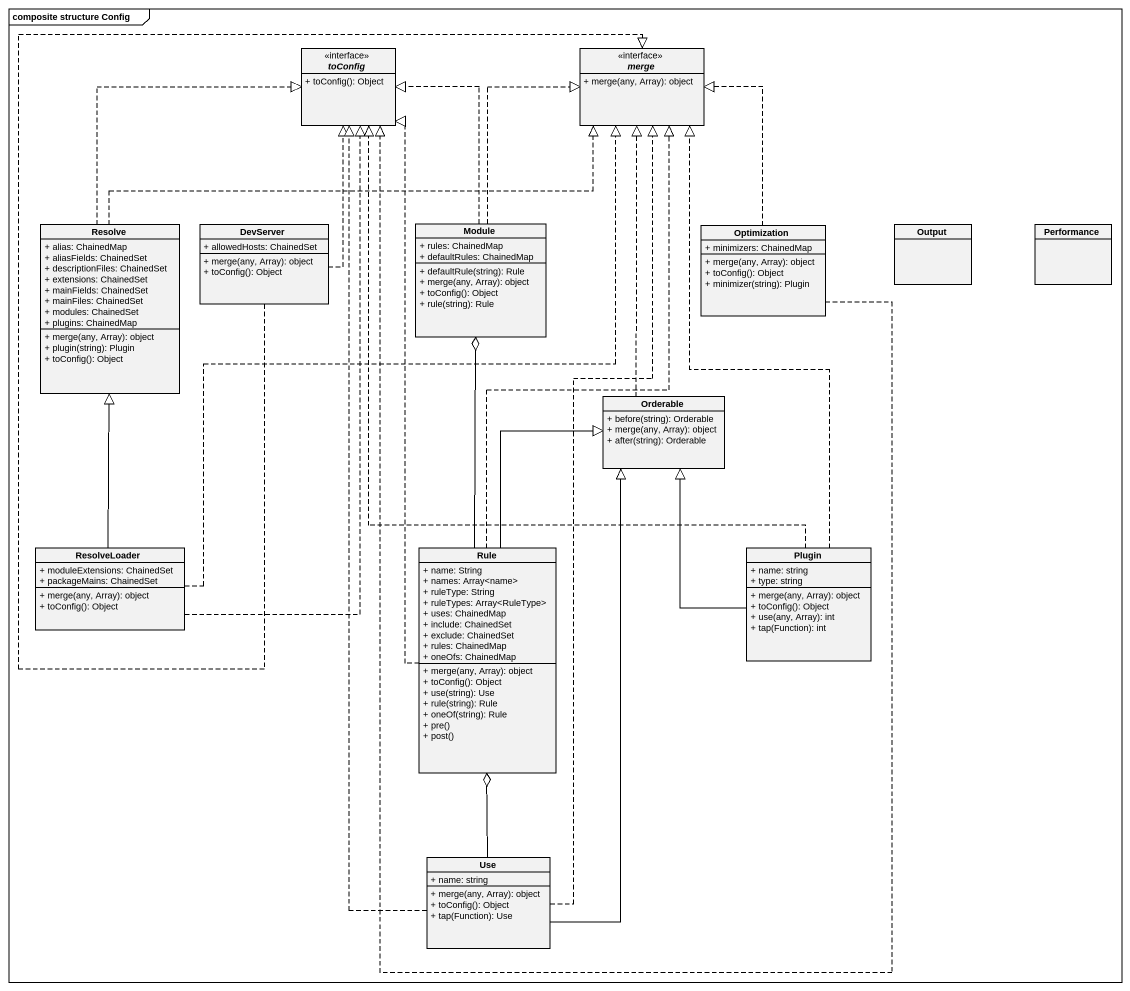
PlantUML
@startuml
mainframe composite structure Config
hide circle
hide empty members
skinparam classAttributeIconSize 0
interface toConfig {
  + toConfig(): Object
}
interface merge {
  + merge(any, Array): object
}
class Resolve {
  + alias: ChainedMap
  + aliasFields: ChainedSet
  + descriptionFiles: ChainedSet
  + extensions: ChainedSet
  + mainFields: ChainedSet
  + mainFiles: ChainedSet
  + modules: ChainedSet
  + plugins: ChainedMap
  + merge(any, Array): object
  + plugin(string): Plugin
  + toConfig(): Object
}
class DevServer {
  + allowedHosts: ChainedSet
  + merge(any, Array): object
  + toConfig(): Object
}
class Module {
  + rules: ChainedMap
  + defaultRules: ChainedMap
  + defaultRule(string): Rule
  + merge(any, Array): object
  + toConfig(): Object
  + rule(string): Rule
}
class Optimization {
  + minimizers: ChainedMap
  + merge(any, Array): object
  + toConfig(): Object
  + minimizer(string): Plugin
}
class Output
class Performance
class Orderable {
  + before(string): Orderable
  + merge(any, Array): object
  + after(string): Orderable
}
class ResolveLoader {
  + moduleExtensions: ChainedSet
  + packageMains: ChainedSet
  + merge(any, Array): object
  + toConfig(): Object
}
class Rule {
  + name: String
  + names: Array<name>
  + ruleType: String
  + ruleTypes: Array<RuleType>
  + uses: ChainedMap
  + include: ChainedSet
  + exclude: ChainedSet
  + rules: ChainedMap
  + oneOfs: ChainedMap
  + merge(any, Array): object
  + toConfig(): Object
  + use(string): Use
  + rule(string): Rule
  + oneOf(string): Rule
  + pre()
  + post()
}
class Plugin {
  + name: string
  + type: string
  + merge(any, Array): object
  + toConfig(): Object
  + use(any, Array): int
  + tap(Function): int
}
class Use {
  + name: string
  + merge(any, Array): object
  + toConfig(): Object
  + tap(Function): Use
}
Resolve .up.|> toConfig
Resolve .right.|> merge
DevServer .up.|> toConfig
DevServer .right.|> merge
Module .up.|> toConfig
Module .up.|> merge
Optimization .left.|> toConfig
Optimization .up.|> merge
Orderable .up.|> merge
ResolveLoader .up.|> toConfig
ResolveLoader .up.|> merge
ResolveLoader -up-|> Resolve
Rule .up.|> toConfig
Rule .up.|> merge
Rule -up-o Module
Rule -up-|> Orderable
Plugin .up.|> toConfig
Plugin .up.|> merge
Plugin -up-|> Orderable
Use .up.|> toConfig
Use .up.|> merge
Use -up-|> Orderable
Use -up-o Rule
@enduml
